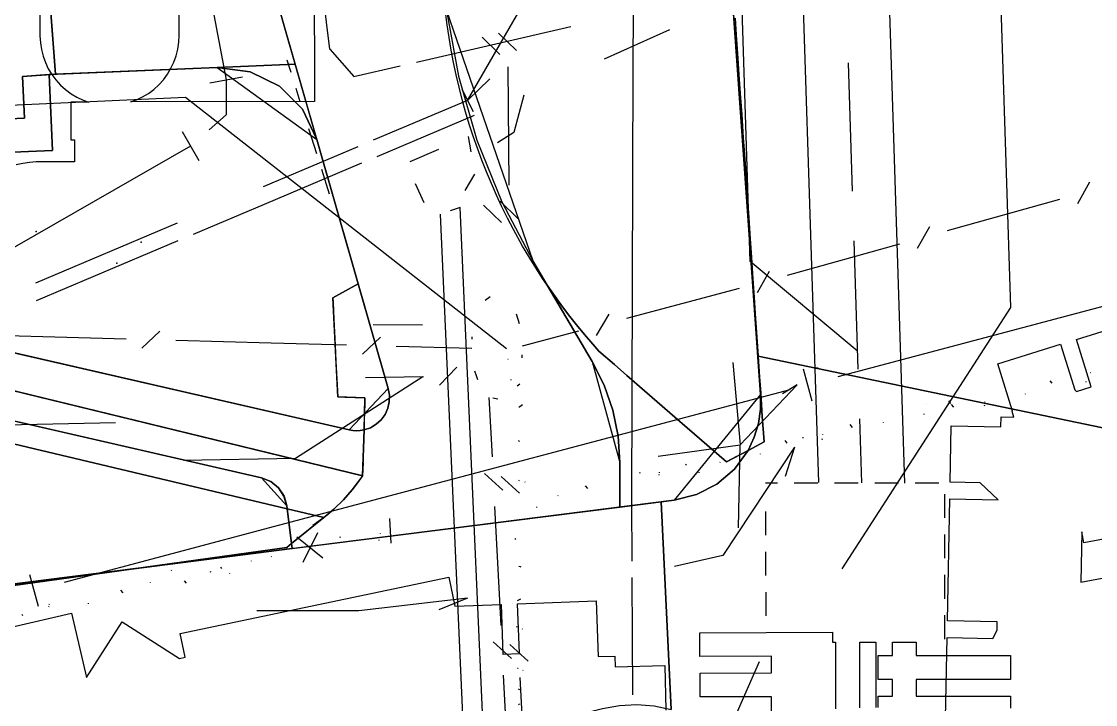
# Model space of a CAD drawing. Header units: metres. Extents: x 17314 to 17509, y 13897 to 14299.
# Drawn here: x 17354.48 to 17386.9, y 14163.5 to 14184.11 of the extents above; entities that cross this region are included whole.
import ezdxf

# ---------------------------------------------------------------- set-up
doc = ezdxf.new("R2010")
doc.units = ezdxf.units.M
for name, color, linetype in [('BOUNDARY', 7, 'Continuous'), ('CURB', 7, 'Continuous'), ('ELECTR_CABLE', 7, 'Continuous'), ('ELECTR_CABLE_COMM', 7, 'Continuous'), ('GAS', 7, 'Continuous'), ('GRASS', 7, 'Continuous'), ('GROUND', 7, 'Continuous'), ('HEAT', 7, 'Continuous'), ('LAMP', 7, 'Continuous'), ('OVERHEAD_POWER_LINE', 7, 'Continuous'), ('ROAD', 7, 'Continuous'), ('SIDEWALK_PATH', 7, 'Continuous'), ('TREE', 7, 'Continuous'), ('WATER_PIPELINE', 7, 'Continuous')]:
    doc.layers.add(name, color=color, linetype=linetype)

msp = doc.modelspace()

# ---------------------------------------------------------------- linework, layer by layer
at = {"layer": 'BOUNDARY'}
msp.add_lwpolyline([(17347.311, 14180.867), (17354.565, 14181.193), (17354.511, 14182.445), (17355.502, 14182.52), (17355.356, 14184.504)], dxfattribs=at)
at = {"layer": 'CURB'}
for points in [[(17369.201, 14275.564), (17373.058, 14225.403), (17376.794, 14172.851), (17374.179, 14169.662), (17342.442, 14165.635), (17336.079, 14169.453)], [(17374.927, 14199.113), (17368.753, 14198.99), (17365.839, 14195.599), (17367.308, 14184.44), (17369.916, 14176.882), (17371.709, 14173.846), (17372.542, 14170.795), (17372.542, 14169.455)], [(17362.487, 14182.951), (17362.606, 14182.577)], [(17355.316, 14182.506), (17360.384, 14182.72), (17363.394, 14180.55), (17365.551, 14173.035), (17364.366, 14171.784), (17335.392, 14178.44)], [(17362.757, 14182.1), (17362.886, 14181.692)], [(17363.145, 14180.876), (17363.382, 14180.129)], [(17363.534, 14179.652), (17363.771, 14178.905)], [(17335.48, 14176.368), (17361.72, 14170.34), (17362.488, 14169.491), (17362.652, 14168.2)], [(17364.441, 14176.082), (17363.878, 14175.765)], [(17363.909, 14175.128), (17363.948, 14174.345)], [(17363.972, 14173.845), (17364.011, 14173.062)], [(17376.795, 14172.891), (17376.843, 14172.189)], [(17364.244, 14172.774), (17364.847, 14172.753)], [(17364.827, 14172.072), (17364.804, 14171.289)], [(17376.877, 14171.69), (17376.896, 14171.42)], [(17376.07, 14170.983), (17375.759, 14170.818)], [(17364.789, 14170.789), (17364.778, 14170.397)], [(17363.607, 14169.142), (17363.27, 14168.894)]]:
    msp.add_lwpolyline(points, dxfattribs=at)
at = {"layer": 'ELECTR_CABLE'}
for points in [[(17359.47, 14188.61), (17360.66, 14182.35)], [(17367.947, 14181.729), (17371.235, 14187.413)], [(17363.787, 14183.275), (17363.584, 14184.916)], [(17372.95, 14182.717), (17372.957, 14184.481)], [(17366.399, 14182.883), (17371.06, 14183.962)], [(17374.038, 14183.854), (17372.07, 14182.971)], [(17363.787, 14183.275), (17364.507, 14182.445)], [(17364.507, 14182.445), (17365.912, 14182.77)], [(17372.907, 14169.596), (17372.95, 14182.717)], [(17360.169, 14182.257), (17361.151, 14182.443)], [(17360.66, 14182.35), (17360.66, 14181.29)], [(17367.947, 14181.729), (17368.614, 14182.383)], [(17367.776, 14182.063), (17368.118, 14181.395)], [(17367.947, 14181.729), (17365.093, 14180.523)], [(17369.646, 14181.883), (17369.344, 14180.761)], [(17360.66, 14181.29), (17360.14, 14180.837)], [(17368.141, 14181.269), (17365.203, 14180.027)], [(17359.331, 14180.784), (17359.829, 14179.916)], [(17369.344, 14180.761), (17368.849, 14180.444)], [(17359.58, 14180.35), (17352.556, 14176.325)], [(17364.632, 14180.328), (17361.778, 14179.122)], [(17367.963, 14180.639), (17368.042, 14180.177)], [(17366.212, 14179.883), (17367.073, 14180.255)], [(17364.743, 14179.832), (17361.805, 14178.59)], [(17368.156, 14179.505), (17367.863, 14179.012)], [(17366.631, 14178.637), (17366.374, 14179.21)], [(17361.805, 14178.59), (17359.664, 14177.685)], [(17367.72, 14178.498), (17367.423, 14178.392)], [(17368.68, 14156.883), (17367.718, 14178.491)], [(17368.081, 14156.857), (17367.127, 14178.293)], [(17359.179, 14178.023), (17354.9, 14176.214)], [(17359.203, 14177.49), (17354.922, 14175.681)], [(17366.588, 14174.947), (17365.091, 14174.951)], [(17369.16, 14173.92), (17369.175, 14173.917)], [(17386.745, 14173.518), (17386.75, 14173.511)], [(17369.246, 14173.302), (17369.261, 14173.299)], [(17385.526, 14173.267), (17385.59, 14173.19)], [(17386.624, 14173.229), (17386.627, 14173.244)], [(17369.52, 14173.16), (17369.44, 14173.101)], [(17384.789, 14172.862), (17384.791, 14172.877)], [(17369.606, 14172.542), (17369.525, 14172.483)], [(17381.802, 14172.549), (17381.805, 14172.552)], [(17382.467, 14172.656), (17382.53, 14172.579)], [(17382.551, 14172.553), (17382.62, 14172.468)], [(17383.565, 14172.618), (17383.567, 14172.633)], [(17369.525, 14172.483), (17369.498, 14172.464)], [(17381.729, 14172.251), (17381.731, 14172.266)], [(17383.551, 14172.53), (17383.545, 14172.496)], [(17379.491, 14171.942), (17379.56, 14171.857)], [(17380.505, 14172.007), (17380.507, 14172.022)], [(17378.081, 14171.53), (17378.078, 14171.568)], [(17378.669, 14171.64), (17378.672, 14171.655)], [(17369.503, 14171.448), (17369.488, 14171.451)], [(17369.503, 14171.448), (17369.518, 14171.445)], [(17377.82, 14171.263), (17375.652, 14167.998)], [(17377.522, 14171.459), (17377.586, 14171.383)], [(17377.82, 14171.263), (17377.53, 14170.375)], [(17378.65, 14171.518), (17378.643, 14171.48)], [(17376.787, 14171.05), (17376.789, 14171.066)], [(17374.53, 14170.754), (17374.551, 14170.728)], [(17375.564, 14170.799), (17375.567, 14170.814)], [(17373.15, 14170.481), (17373.156, 14170.506)], [(17373.731, 14170.422), (17373.733, 14170.437)], [(17373.741, 14170.487), (17373.744, 14170.51)], [(17374.928, 14170.513), (17374.923, 14170.488)], [(17369.516, 14170.248), (17369.491, 14170.254)], [(17369.674, 14170.212), (17369.689, 14170.209)], [(17371.495, 14170.1), (17371.564, 14170.015)], [(17370.675, 14169.793), (17370.677, 14169.808)], [(17370.028, 14169.457), (17370.023, 14169.439)], [(17372.916, 14167.826), (17372.907, 14169.596)], [(17365.588, 14169.111), (17365.63, 14168.362)], [(17362.986, 14167.789), (17363.429, 14168.685)], [(17365.304, 14168.671), (17365.302, 14168.656)], [(17363.572, 14167.917), (17362.794, 14168.546)], [(17364.102, 14168.532), (17364.108, 14168.569)], [(17365.27, 14168.461), (17365.266, 14168.443)], [(17369.374, 14168.488), (17369.402, 14168.504)], [(17375.652, 14167.998), (17374.194, 14167.657)], [(17361.411, 14167.835), (17361.409, 14167.82)], [(17362.021, 14167.966), (17362.019, 14167.951)], [(17359.01, 14167.539), (17359.015, 14167.557)], [(17360.182, 14167.507), (17360.178, 14167.484)], [(17360.524, 14167.605), (17360.496, 14167.638)], [(17360.757, 14167.457), (17360.754, 14167.446)], [(17369.546, 14167.648), (17369.498, 14167.665)], [(17369.561, 14167.643), (17369.546, 14167.648)], [(17358.361, 14167.179), (17358.359, 14167.164)], [(17359.459, 14167.157), (17359.395, 14167.233)], [(17372.936, 14163.785), (17372.918, 14167.326)], [(17357.544, 14166.866), (17357.473, 14166.95)], [(17367.943, 14166.708), (17364.665, 14166.32)], [(17367.943, 14166.708), (17367.078, 14166.354)], [(17355.301, 14166.458), (17355.298, 14166.436)], [(17355.31, 14166.524), (17355.308, 14166.509)], [(17356.451, 14166.479), (17356.45, 14166.479)], [(17356.492, 14166.558), (17356.487, 14166.539)], [(17369.31, 14166.55), (17369.311, 14166.551)], [(17369.453, 14166.634), (17369.549, 14166.687)], [(17354.514, 14166.185), (17354.493, 14166.21)], [(17364.665, 14166.32), (17361.588, 14166.32)], [(17369.451, 14165.826), (17369.427, 14165.836)], [(17369.604, 14165.772), (17369.589, 14165.777)], [(17375.065, 14160.951), (17376.756, 14164.792)], [(17369.474, 14164.579), (17369.45, 14164.588)], [(17369.627, 14164.524), (17369.612, 14164.529)], [(17369.521, 14163.941), (17369.486, 14163.955)], [(17369.481, 14163.499), (17369.51, 14163.515)]]:
    msp.add_lwpolyline(points, dxfattribs=at)
at = {"layer": 'ELECTR_CABLE_COMM'}
for points in [[(17368.384, 14183.637), (17368.919, 14183.112)], [(17368.883, 14183.758), (17369.418, 14183.232)], [(17369.157, 14182.745), (17369.19, 14179.174)], [(17359.431, 14181.817), (17351.454, 14181.452)], [(17369.117, 14174.229), (17359.431, 14181.817)], [(17386.726, 14179.26), (17386.357, 14178.608)], [(17385.819, 14178.733), (17382.428, 14177.789)], [(17368.431, 14178.567), (17368.966, 14178.042)], [(17368.93, 14178.686), (17369.464, 14178.161)], [(17381.89, 14177.914), (17381.521, 14177.261)], [(17380.983, 14177.387), (17377.592, 14176.443)], [(17377.054, 14176.568), (17376.686, 14175.915)], [(17368.48, 14175.695), (17368.631, 14175.813)], [(17376.145, 14176.047), (17372.744, 14175.144)], [(17369.411, 14175.283), (17369.505, 14174.992)], [(17372.207, 14175.276), (17371.831, 14174.628)], [(17357.636, 14174.524), (17351.883, 14174.681)], [(17358.657, 14174.762), (17358.113, 14174.246)], [(17362.011, 14174.405), (17359.135, 14174.483)], [(17365.315, 14174.58), (17364.771, 14174.065)], [(17368.083, 14174.525), (17368.085, 14174.593)], [(17371.294, 14174.76), (17369.593, 14174.308)], [(17364.293, 14174.343), (17362.011, 14174.405)], [(17368.074, 14174.24), (17365.792, 14174.302)], [(17369.583, 14174.047), (17369.58, 14173.956)], [(17367.103, 14173.133), (17367.624, 14173.672)], [(17368.215, 14173.416), (17368.167, 14173.559)], [(17366.592, 14173.39), (17362.746, 14170.922)], [(17364.864, 14173.363), (17366.614, 14173.391)], [(17368.257, 14173.29), (17368.215, 14173.416)], [(17368.694, 14170.966), (17368.602, 14172.759)], [(17368.855, 14172.711), (17368.707, 14172.739)], [(17349.753, 14171.846), (17357.312, 14172.002)], [(17362.746, 14170.922), (17359.354, 14170.857)], [(17369.011, 14169.966), (17368.455, 14170.468)], [(17369.516, 14169.877), (17368.96, 14170.379)], [(17368.956, 14165.881), (17368.771, 14169.468)], [(17369.273, 14164.881), (17368.716, 14165.383)], [(17369.777, 14164.806), (17369.221, 14165.308)], [(17369.218, 14160.797), (17369.033, 14164.383)], [(17369.721, 14160.736), (17369.538, 14164.308)]]:
    msp.add_lwpolyline(points, dxfattribs=at)
at = {"layer": 'GAS'}
for points in [[(17382.369, 14162.605), (17382.426, 14165.518), (17383.805, 14165.491), (17383.931, 14165.744), (17383.936, 14165.989), (17382.436, 14166.018), (17382.508, 14169.704), (17383.967, 14169.675), (17383.422, 14170.186), (17382.517, 14170.204), (17382.551, 14171.908), (17384.05, 14171.879), (17384.056, 14172.174), (17384.439, 14172.167), (17384.384, 14172.342), (17384.402, 14172.347), (17383.958, 14173.78), (17385.851, 14174.366), (17386.276, 14172.993), (17386.329, 14172.944), (17386.772, 14173.081), (17386.329, 14174.514), (17389.85, 14175.605)], [(17394.353, 14169.831), (17386.552, 14168.373), (17386.489, 14168.711), (17386.459, 14167.191), (17391.873, 14168.203)], [(17348.687, 14164.566), (17355.992, 14166.256), (17356.443, 14164.308), (17357.521, 14165.992), (17359.249, 14164.886), (17359.415, 14164.921), (17359.264, 14165.637), (17367.375, 14167.34), (17367.558, 14166.467), (17368.958, 14166.518), (17369.013, 14165.019), (17369.023, 14165.019), (17369.512, 14165.037), (17369.458, 14166.536), (17371.826, 14166.622), (17371.887, 14164.941), (17372.39, 14164.953), (17372.398, 14164.635), (17373.898, 14164.671), (17373.93, 14163.321)]]:
    msp.add_lwpolyline(points, dxfattribs=at)
at = {"layer": 'GRASS'}
for points in [[(17367.308, 14184.44), (17367.672, 14182.459), (17368.23, 14180.53), (17368.98, 14178.666), (17369.916, 14176.882), (17370.346, 14176.154), (17370.539, 14175.875), (17370.764, 14175.564), (17370.995, 14175.258), (17371.232, 14174.956), (17371.476, 14174.66), (17371.726, 14174.369), (17371.91, 14174.162), (17372.38, 14173.754), (17372.758, 14173.426), (17373.292, 14172.962), (17373.669, 14172.634), (17374.203, 14172.17), (17374.58, 14171.842), (17375.759, 14170.818), (17376.415, 14171.165), (17376.602, 14171.562), (17376.728, 14171.98), (17376.793, 14172.412), (17376.794, 14172.851), (17374.927, 14199.113)], [(17346.002, 14173.316), (17362.499, 14169.405), (17362.488, 14169.491), (17362.403, 14169.786), (17362.237, 14170.036), (17362.005, 14170.226), (17361.72, 14170.34), (17335.482, 14176.367)], [(17342.442, 14165.635), (17357.789, 14167.582), (17362.486, 14168.234), (17362.632, 14168.352), (17362.499, 14169.405), (17346.002, 14173.316)]]:
    msp.add_lwpolyline(points, dxfattribs=at)
for points in [[(17363.394, 14180.55), (17362.957, 14181.459), (17362.264, 14182.156), (17361.384, 14182.593), (17360.384, 14182.72), (17355.502, 14182.514), (17355.316, 14182.506), (17355.326, 14182.269), (17355.412, 14180.215), (17340.994, 14179.61), (17340.954, 14180.57), (17335.317, 14180.306), (17335.394, 14178.439), (17364.366, 14171.784), (17364.479, 14171.765), (17364.592, 14171.759), (17364.706, 14171.765), (17364.819, 14171.785), (17364.847, 14172.753), (17364.025, 14172.782), (17363.878, 14175.765), (17364.644, 14176.196)], [(17364.644, 14176.196), (17363.878, 14175.765), (17363.885, 14175.627), (17363.909, 14175.128), (17363.948, 14174.345), (17363.972, 14173.845), (17364.025, 14172.782), (17364.847, 14172.753), (17364.841, 14172.572), (17364.827, 14172.072), (17364.819, 14171.785), (17365.011, 14171.851), (17365.184, 14171.954), (17365.333, 14172.089), (17365.453, 14172.253), (17365.537, 14172.438), (17365.582, 14172.634), (17365.587, 14172.835), (17365.551, 14173.035)], [(17374.58, 14171.842), (17374.203, 14172.17), (17373.669, 14172.634), (17373.292, 14172.962), (17372.758, 14173.426), (17372.38, 14173.754), (17371.91, 14174.162), (17371.726, 14174.369), (17371.476, 14174.66), (17371.232, 14174.956), (17370.995, 14175.258), (17370.764, 14175.564), (17370.539, 14175.875), (17370.346, 14176.154), (17371.709, 14173.846), (17372.069, 14173.13), (17372.33, 14172.376), (17372.489, 14171.595), (17372.542, 14170.795), (17372.542, 14169.455), (17373.787, 14169.613), (17374.179, 14169.662), (17374.86, 14169.831), (17375.475, 14170.149), (17376.001, 14170.599), (17376.415, 14171.165), (17375.759, 14170.818)], [(17376.896, 14171.42), (17376.877, 14171.69), (17376.843, 14172.189), (17376.795, 14172.891), (17376.761, 14173.39), (17376.72, 14174.004), (17376.794, 14172.851), (17376.793, 14172.412), (17376.728, 14171.98), (17376.602, 14171.562), (17376.415, 14171.165)], [(17362.632, 14168.352), (17362.486, 14168.234), (17357.789, 14167.582), (17362.652, 14168.2)]]:
    msp.add_lwpolyline(points, close=True, dxfattribs=at)
at = {"layer": 'GROUND'}
for points in [[(17358.161, 14198.779), (17364.644, 14176.196), (17365.551, 14173.035), (17365.587, 14172.835), (17365.582, 14172.634), (17365.537, 14172.438), (17365.453, 14172.253), (17365.333, 14172.089), (17365.184, 14171.954), (17365.011, 14171.851), (17364.819, 14171.785), (17364.706, 14171.765), (17364.592, 14171.759), (17364.479, 14171.765), (17364.366, 14171.784), (17335.394, 14178.439)], [(17376.024, 14184.206), (17376.058, 14183.707), (17376.106, 14183.004), (17376.14, 14182.505), (17376.188, 14181.802), (17376.222, 14181.303), (17376.27, 14180.6), (17376.304, 14180.102), (17376.352, 14179.399), (17376.386, 14178.9), (17376.434, 14178.197), (17376.468, 14177.698), (17376.516, 14176.995), (17376.55, 14176.497), (17376.598, 14175.794), (17376.632, 14175.295), (17376.679, 14174.592), (17376.72, 14174.004), (17376.761, 14173.39), (17376.795, 14172.891), (17376.843, 14172.189), (17376.877, 14171.69), (17376.896, 14171.42), (17376.415, 14171.165), (17376.001, 14170.599), (17375.475, 14170.149), (17374.86, 14169.831), (17374.179, 14169.662), (17373.787, 14169.613), (17372.542, 14169.455), (17372.542, 14170.795), (17372.489, 14171.595), (17372.33, 14172.376), (17372.069, 14173.13), (17371.709, 14173.846), (17370.346, 14176.154), (17370.211, 14176.348), (17369.904, 14176.835), (17369.607, 14177.328), (17369.33, 14177.833), (17369.153, 14178.173), (17368.983, 14178.517), (17368.82, 14178.864), (17368.665, 14179.215), (17368.517, 14179.569), (17368.376, 14179.926), (17368.242, 14180.286), (17368.117, 14180.648), (17367.998, 14181.013), (17367.888, 14181.381), (17367.785, 14181.75), (17367.69, 14182.122), (17367.602, 14182.496), (17367.523, 14182.871), (17367.451, 14183.248), (17367.387, 14183.626), (17367.331, 14184.006), (17367.186, 14185.134)], [(17340.994, 14179.61), (17355.412, 14180.215), (17355.326, 14182.269), (17355.316, 14182.506), (17355.502, 14182.52), (17355.502, 14182.514), (17360.384, 14182.72), (17361.384, 14182.593), (17362.264, 14182.156), (17362.957, 14181.459), (17363.394, 14180.55), (17362.742, 14182.819), (17362.175, 14184.797)], [(17335.483, 14176.367), (17361.722, 14170.339), (17362.007, 14170.226), (17362.239, 14170.036), (17362.405, 14169.786), (17362.49, 14169.491), (17362.501, 14169.404), (17363.607, 14169.142), (17363.607, 14169.142), (17362.499, 14169.405), (17362.632, 14168.352), (17362.652, 14168.2), (17357.789, 14167.582), (17342.442, 14165.635)]]:
    msp.add_lwpolyline(points, dxfattribs=at)
at = {"layer": 'HEAT'}
for points in [[(17377.848, 14191.695), (17378.537, 14170.194)], [(17380.452, 14191.641), (17381.139, 14170.173)], [(17384.348, 14175.481), (17383.957, 14187.678)], [(17355.03, 14185.673), (17355.036, 14183.674), (17355.047, 14183.468), (17355.078, 14183.264), (17355.129, 14183.064), (17355.199, 14182.87), (17355.287, 14182.684), (17355.394, 14182.508), (17355.517, 14182.343), (17355.656, 14182.19), (17355.809, 14182.053), (17355.975, 14181.93), (17356.152, 14181.825), (17356.339, 14181.737), (17356.506, 14181.678), (17355.967, 14181.677), (17355.967, 14180.534), (17356.077, 14180.534), (17356.077, 14179.869), (17354.925, 14179.869), (17354.719, 14179.858), (17354.515, 14179.828), (17354.315, 14179.778)], [(17376.478, 14176.861), (17376.235, 14184.466)], [(17379.432, 14182.862), (17379.556, 14178.99)], [(17379.604, 14177.49), (17379.728, 14173.618)], [(17379.711, 14174.167), (17376.478, 14176.861)], [(17379.255, 14167.592), (17384.348, 14175.481)], [(17379.776, 14172.119), (17379.838, 14170.183)], [(17376.944, 14170.183), (17377.304, 14170.183)], [(17377.804, 14170.183), (17378.522, 14170.183)], [(17379.022, 14170.183), (17379.741, 14170.183)], [(17380.241, 14170.183), (17380.959, 14170.183)], [(17381.459, 14170.183), (17382.178, 14170.183)], [(17382.34, 14169.845), (17382.34, 14169.126)], [(17376.95, 14168.605), (17376.947, 14169.324)], [(17382.34, 14168.626), (17382.34, 14167.908)], [(17376.954, 14167.387), (17376.952, 14168.105)], [(17382.34, 14167.408), (17382.34, 14166.689)], [(17376.959, 14166.168), (17376.956, 14166.887)], [(17382.34, 14166.189), (17382.34, 14165.471)], [(17377.118, 14163.306), (17377.118, 14163.732), (17374.967, 14163.724), (17374.965, 14164.443), (17377.118, 14164.451), (17377.118, 14164.951), (17374.963, 14164.943), (17374.961, 14165.662), (17378.961, 14165.676), (17378.962, 14165.381), (17379.056, 14165.381), (17379.056, 14163.365)], [(17379.786, 14163.396), (17379.786, 14165.381), (17380.274, 14165.381), (17380.274, 14163.407)], [(17380.34, 14163.408), (17380.34, 14163.753), (17380.774, 14163.753), (17380.774, 14164.253), (17380.34, 14164.253), (17380.34, 14164.971), (17380.774, 14164.971), (17380.774, 14165.381), (17381.493, 14165.381), (17381.493, 14164.971), (17384.34, 14164.971), (17384.34, 14164.253), (17381.493, 14164.253), (17381.493, 14163.753), (17384.34, 14163.753), (17384.34, 14163.381)]]:
    msp.add_lwpolyline(points, dxfattribs=at)
msp.add_lwpolyline([(17363.312, 14185.699), (17363.324, 14181.699), (17357.779, 14181.682), (17357.946, 14181.742), (17358.132, 14181.831), (17358.308, 14181.937), (17358.474, 14182.061), (17358.626, 14182.199), (17358.764, 14182.353), (17358.886, 14182.518), (17358.991, 14182.696), (17359.079, 14182.882), (17359.148, 14183.076), (17359.197, 14183.276), (17359.227, 14183.48), (17359.236, 14183.686), (17359.23, 14185.686)], close=True, dxfattribs=at)
at = {"layer": 'LAMP'}
msp.add_point((17376.112, 14172.051), dxfattribs=at)
at = {"layer": 'OVERHEAD_POWER_LINE'}
for points in [[(17375.956, 14173.821), (17376.176, 14171.331)], [(17377.897, 14173.144), (17376.176, 14171.331)], [(17377.897, 14173.144), (17377.455, 14172.873)], [(17373.699, 14170.993), (17376.176, 14171.331)], [(17376.125, 14168.832), (17376.176, 14171.331)]]:
    msp.add_lwpolyline(points, dxfattribs=at)
at = {"layer": 'ROAD'}
for points in [[(17376.024, 14184.206), (17376.058, 14183.707), (17376.106, 14183.004), (17376.14, 14182.505), (17376.188, 14181.802), (17376.222, 14181.303), (17376.27, 14180.6), (17376.304, 14180.102), (17376.352, 14179.399), (17376.386, 14178.9), (17376.434, 14178.197), (17376.468, 14177.698), (17376.516, 14176.995), (17376.55, 14176.497), (17376.598, 14175.794), (17376.632, 14175.295), (17376.679, 14174.592), (17376.72, 14174.004), (17390.128, 14171.219)], [(17390.128, 14171.219), (17376.72, 14174.004), (17376.761, 14173.39), (17376.795, 14172.891), (17376.843, 14172.189), (17376.877, 14171.69), (17376.896, 14171.42), (17376.415, 14171.165), (17376.001, 14170.599), (17375.475, 14170.149), (17374.86, 14169.831), (17374.179, 14169.662), (17373.787, 14169.613), (17374.093, 14163.341)], [(17352.366, 14158.475), (17356.548, 14159.782), (17363.507, 14161.222), (17372.017, 14163.372), (17372.534, 14163.467), (17373.057, 14163.494), (17373.579, 14163.452), (17374.093, 14163.341), (17373.787, 14169.613), (17357.789, 14167.582), (17346.615, 14166.033)]]:
    msp.add_lwpolyline(points, dxfattribs=at)
msp.add_lwpolyline([(17345.679, 14165.911), (17346.175, 14165.975), (17346.615, 14166.033), (17357.789, 14167.582), (17342.442, 14165.635), (17343.379, 14165.684), (17344.554, 14165.778), (17345.14, 14165.84)], close=True, dxfattribs=at)
at = {"layer": 'SIDEWALK_PATH'}
for points in [[(17358.161, 14198.779), (17364.644, 14176.196), (17365.551, 14173.035), (17365.587, 14172.835), (17365.582, 14172.634), (17365.537, 14172.438), (17365.453, 14172.253), (17365.333, 14172.089), (17365.184, 14171.954), (17365.011, 14171.851), (17364.819, 14171.785), (17364.778, 14170.397), (17364.624, 14170.184), (17364.46, 14169.976), (17364.197, 14169.673), (17363.905, 14169.396), (17363.702, 14169.219), (17362.632, 14168.352), (17362.652, 14168.2), (17372.542, 14169.455), (17372.542, 14170.795), (17372.489, 14171.595), (17372.33, 14172.376), (17372.069, 14173.13), (17371.709, 14173.846), (17370.346, 14176.154), (17370.211, 14176.348), (17369.904, 14176.835), (17369.607, 14177.328), (17369.33, 14177.833), (17369.153, 14178.173), (17368.983, 14178.517), (17368.82, 14178.864), (17368.665, 14179.215), (17368.517, 14179.569), (17368.376, 14179.926), (17368.242, 14180.286), (17368.117, 14180.648), (17367.998, 14181.013), (17367.888, 14181.381), (17367.785, 14181.75), (17367.69, 14182.122), (17367.602, 14182.496), (17367.523, 14182.871), (17367.451, 14183.248), (17367.387, 14183.626), (17367.331, 14184.006), (17367.186, 14185.134)], [(17345.944, 14174.981), (17364.778, 14170.397), (17364.819, 14171.785), (17364.706, 14171.765), (17364.592, 14171.759), (17364.479, 14171.765), (17364.366, 14171.784), (17335.394, 14178.439)], [(17335.483, 14176.367), (17361.722, 14170.339), (17362.007, 14170.226), (17362.239, 14170.036), (17362.405, 14169.786), (17362.49, 14169.491), (17362.501, 14169.404), (17363.609, 14169.142), (17363.704, 14169.218), (17363.907, 14169.395), (17364.199, 14169.673), (17364.462, 14169.975), (17364.626, 14170.183), (17364.78, 14170.397), (17345.946, 14174.981)]]:
    msp.add_lwpolyline(points, dxfattribs=at)
for points in [[(17362.175, 14184.797), (17360.905, 14184.744), (17355.355, 14184.51), (17355.502, 14182.514), (17360.384, 14182.72), (17362.742, 14182.819)], [(17362.742, 14182.819), (17360.384, 14182.72), (17361.384, 14182.593), (17362.264, 14182.156), (17362.957, 14181.459), (17363.394, 14180.55)], [(17355.316, 14182.506), (17354.511, 14182.445), (17354.565, 14181.193), (17347.311, 14180.867), (17340.954, 14180.57), (17340.994, 14179.61), (17355.412, 14180.215), (17355.326, 14182.269)], [(17363.607, 14169.142), (17362.499, 14169.405), (17362.632, 14168.352)]]:
    msp.add_lwpolyline(points, close=True, dxfattribs=at)
at = {"layer": 'TREE'}
for p in [(17354.925, 14177.769), (17358.09, 14177.454), (17357.357, 14176.814)]:
    msp.add_point(p, dxfattribs=at)
at = {"layer": 'WATER_PIPELINE'}
for points in [[(17379.133, 14173.392), (17394.534, 14177.482)], [(17378.079, 14173.627), (17378.335, 14172.663)], [(17378.481, 14173.67), (17378.533, 14173.655)], [(17362.282, 14168.917), (17377.683, 14173.007)], [(17355.777, 14167.189), (17362.282, 14168.917)], [(17354.723, 14167.424), (17354.979, 14166.46)]]:
    msp.add_lwpolyline(points, dxfattribs=at)

doc.saveas('drawing.dxf')
